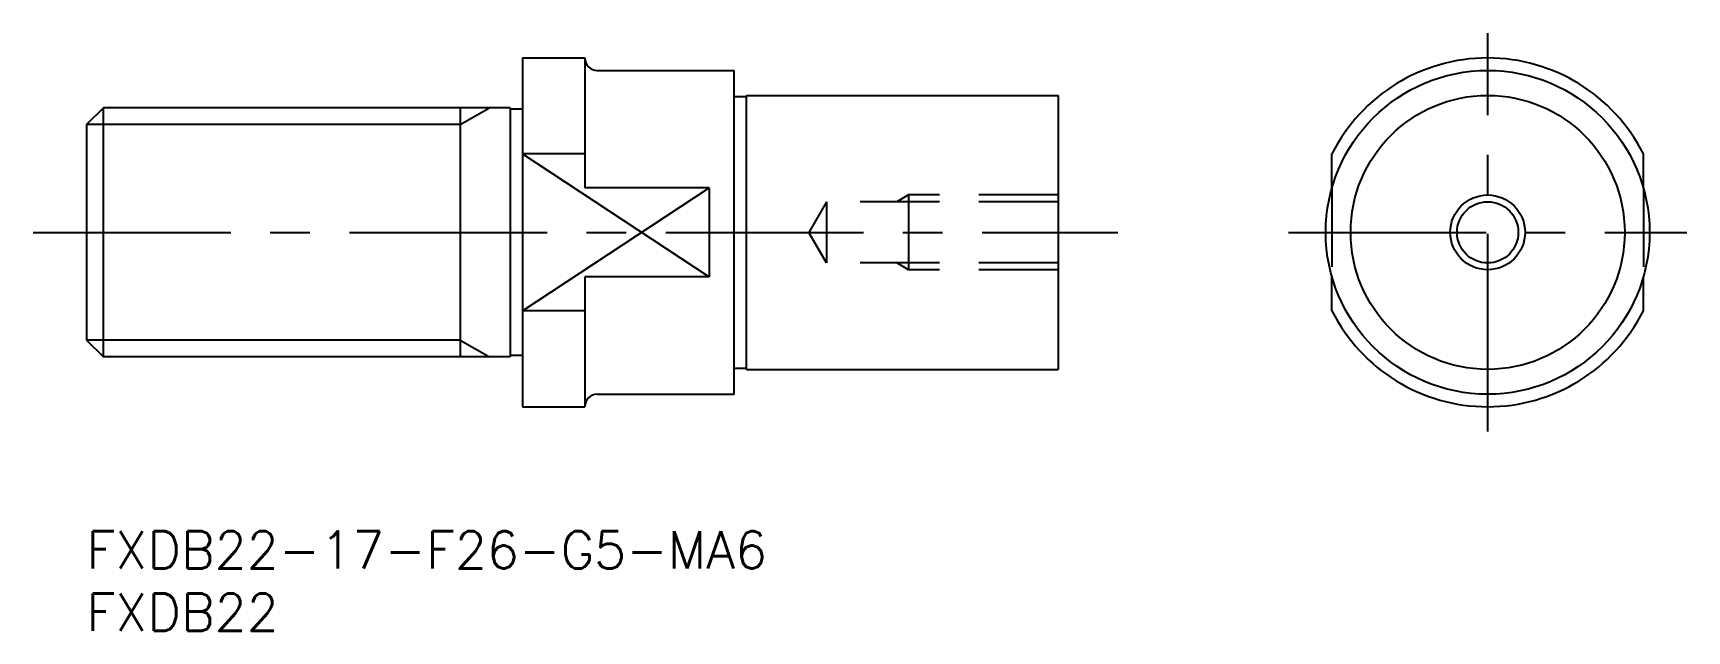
# Model space of a CAD drawing. Extents: x -4 to 128, y -8 to 40.
import ezdxf

# ---------------------------------------------------------------- set-up
doc = ezdxf.new("R2010")
doc.units = 0
doc.header["$LTSCALE"] = 0.5
doc.linetypes.add('CENTER', pattern=[50.8, 31.75, -6.35, 6.35, -6.35])
doc.linetypes.add('DASHED', pattern=[19.05, 12.7, -6.35])
for name, color, linetype in [('MSM_CENTER', 1, 'CENTER'), ('MSM_CONTINUOUS', 7, 'CONTINUOUS'), ('MSM_DASHED', 4, 'DASHED'), ('MSM_NARROW', 5, 'CONTINUOUS'), ('MSM_PART_NUMBER', 7, 'CONTINUOUS')]:
    doc.layers.add(name, color=color, linetype=linetype)
doc.styles.get("Standard").update_dxf_attribs({"font": 'txt.shx', "height": 3, "bigfont": 'bigfont.shx'})

# ---------------------------------------------------------------- blocks, each defined once
blk = doc.blocks.new('*U10')
at = {"layer": 'MSM_PART_NUMBER'}
blk.add_text('FXDB22-17-F26-G5-MA6', height=3, dxfattribs=at).set_placement((0, -3))
blk = doc.blocks.new('*U11')
at = {"layer": 'MSM_PART_NUMBER'}
blk.add_text('FXDB22', height=3, dxfattribs=at).set_placement((0, -8))

msp = doc.modelspace()

# ---------------------------------------------------------------- linework, layer by layer
at = {"layer": 'MSM_CENTER'}
for p, q in [((112.5, 8), (112.5, 40)), ((-4.3, 24), (82.81, 24)), ((96.5, 24), (128.5, 24))]:
    msp.add_line(p, q, dxfattribs=at)
at = {"layer": 'MSM_CONTINUOUS'}
for p, q in [((35, 38), (40, 38)), ((35, 38), (35, 10)), ((40, 38), (40, 27.57)), ((41, 37), (52, 37)), ((52, 11), (52, 37)), ((52, 34.9), (53, 34.9)), ((53, 35), (78, 35)), ((53, 13), (53, 35)), ((78, 35), (78, 13)), ((1.35, 34), (0, 32.65)), ((34, 34), (1.35, 34)), ((1.35, 14), (1.35, 34)), ((30, 34), (30, 14)), ((34, 34), (34, 14)), ((35, 33.9), (34, 33.9)), ((0, 32.65), (0, 15.35)), ((40, 30.3), (35, 30.3)), ((100, 27.57), (100, 30.3)), ((125, 27.57), (125, 30.3)), ((50, 27.57), (40, 27.57)), ((50, 27.57), (50, 20.43)), ((50, 20.43), (40, 20.43)), ((40, 20.43), (40, 10)), ((100, 17.7), (100, 20.43)), ((125, 17.7), (125, 20.43)), ((40, 17.7), (35, 17.7)), ((0, 15.35), (1.35, 14)), ((34, 14), (1.35, 14)), ((35, 14.1), (34, 14.1)), ((52, 13.1), (53, 13.1)), ((53, 13), (78, 13)), ((41, 11), (52, 11)), ((35, 10), (40, 10))]:
    msp.add_line(p, q, dxfattribs=at)
for radius in [13, 11, 2.46]:
    msp.add_circle((112.5, 24), radius, dxfattribs=at)
for centre, radius, start, end in [((41, 38), 1, 180, 270), ((112.5, 24), 14, 26.7655, 153.2345), ((112.5, 24), 14, 206.7655, 333.2345), ((41, 10), 1, 90, 180)]:
    msp.add_arc(centre, radius, start, end, dxfattribs=at)
at = {"layer": 'MSM_DASHED'}
for p, q in [((66, 27), (65.06, 26.46)), ((78, 27), (66, 27)), ((66, 27), (66, 21)), ((100, 27.57), (100, 20.43)), ((125, 27.57), (125, 20.43)), ((59.42, 26.46), (58, 24)), ((78, 26.46), (59.42, 26.46)), ((59.42, 26.46), (59.42, 21.54)), ((59.42, 21.54), (58, 24)), ((78, 21.54), (59.42, 21.54)), ((66, 21), (65.06, 21.54)), ((78, 21), (66, 21))]:
    msp.add_line(p, q, dxfattribs=at)
at = {"layer": 'MSM_NARROW'}
for p, q in [((30, 32.65), (32.34, 34)), ((30, 32.65), (0, 32.65)), ((35, 30.3), (50, 20.43)), ((35, 17.7), (50, 27.57)), ((30, 15.35), (0, 15.35)), ((30, 15.35), (32.34, 14))]:
    msp.add_line(p, q, dxfattribs=at)
msp.add_circle((112.5, 24), 3, dxfattribs=at)

# ---------------------------------------------------------------- block references
at = {"layer": 'MSM_CONTINUOUS'}
for name in ['*U10', '*U11']:
    msp.add_blockref(name, (0, 0), dxfattribs=at)

doc.saveas('drawing.dxf')
